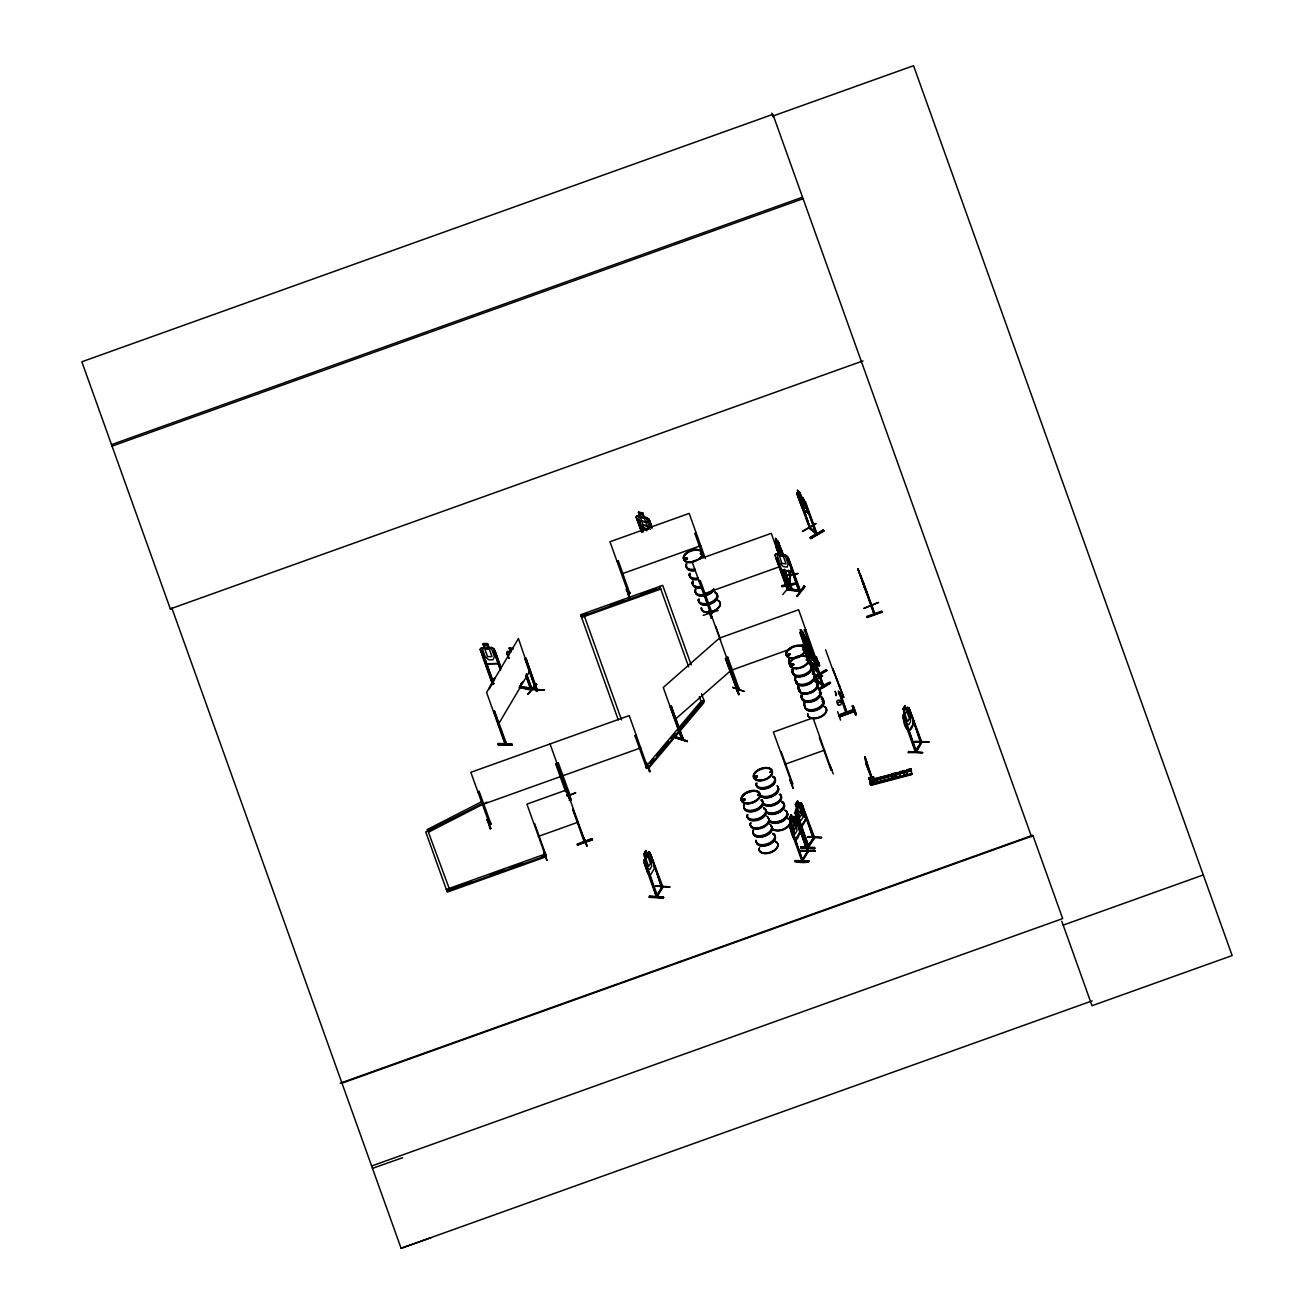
<?xml version="1.0" encoding="UTF-8"?>
<svg xmlns="http://www.w3.org/2000/svg" width="1314" height="1314" viewBox="0 0 1314 1314"><rect width="100%" height="100%" fill="white"/><g stroke="black" fill="none" stroke-linecap="round" stroke-linejoin="round"><path stroke-width="1.5" d="M675.823 737.926L676.168 736.76L687.403 741.507L675.823 737.959L687.271 741.408M676.283 737.417L687.14 740.85M638.818 524.565L638.785 520.705L648.705 522.331L651.333 526.602M781.452 570.095L778.791 565.858L781.452 570.095L791.57 571.491L791.554 567.599L787.694 557.12M791.57 571.491L791.701 567.632M781.304 568.814L788.909 589.707C786.478 591.596 786.544 586.849 788.252 588.442M798.764 589.887C799.06 593.944 798.83 587.374 800.571 591.251L788.876 559.041L787.694 558.877L799.043 591.596L800.292 591.645L787.776 557.021L785.871 555.379L787.809 557.087M497.645 663.504L497.891 659.529M497.842 663.521L486.755 663.751L483.831 659.94L486.706 663.866L497.792 663.636L498.006 659.661M795.233 839.909L799.7 832.271L798.928 827.344L799.947 832.32C794.625 850.503 790.699 830.891 789.517 824.075L790.782 821.94L789.353 817.965L791.455 814.647L789.517 817.965M789.484 826.654C788.121 824.42 796.941 811.888 792.868 818.622M644.106 859.882C642.694 867.815 646.406 851.538 644.977 860.736L647.638 868.143L649.757 869.654L651.58 866.55L651.432 861.721L648.771 854.314L647.326 854.658L645.897 850.684M912.721 718.347L913.526 723.324C908.007 744.381 897.216 711.892 907.777 707.359L908.91 707.72L921.36 742.311L915.907 752.347L904.968 719.087L904.426 719.99M903.014 717.658L903.211 715.079M584.007 841.19L585.091 841.88M550.04 743.97L585.239 842.06M776.607 547.724L775.589 538.412L780.155 549.794M775.49 541.795L775.638 538.658M775.966 543.109L775.654 539.89M776.426 547.757L777.083 540.432M777.215 540.218L777.05 542.633L775.589 538.412M781.994 553.325L778.676 542.978L783.275 554.245M779.202 542.863L778.594 543.848M782.011 586.192L797.155 583.859L781.994 586.734L781.814 585.551L796.957 582.71M788.942 582.775L790.125 583.81L790.453 573.906L789.714 575.006M788.958 583.547L790.355 575.253L789.681 582.792M798.058 573.61L782.668 575.844M792.391 782.75L791.57 783.045M781.074 751.411L792.802 783.965L791.586 782.651M791.997 783.768L773.388 732.062L813.005 717.871L831.614 770.135L831.204 768.953M519.983 686.286L520.558 687.107M808.422 846.577L807.913 845.428L807.699 847.694L795.381 812.972L795.611 810.541M846.2 713.847L838.874 692.379M806.073 818.671L801.097 826.49L806.172 818.721L805.268 813.744L806.024 818.704C799.668 835.408 798.584 820.264 795.019 813.021L796.744 808.307L795.315 804.349L797.582 801.047L798.978 805.252L800.341 804.907L803.002 812.315L803.084 817.144L801.113 820.232L798.928 818.721L796.284 811.313L796.892 808.324M869.819 779.481L869.605 778.414M782.766 594.536L791.127 584.681M649.165 527.949L647.736 527.357L646.817 530.807L641.79 526.356L645.207 530.33M835.704 694.564L836.558 694.367M487.363 819.493L490.878 828.658L490.056 828.953L487.445 819.394L486.903 820.264M490.713 828.526L487.461 820.067M569.767 799.717L569.258 800.604M569.915 800.177L568.568 796.859M626.055 589.707L626.597 588.836L630.03 598.1L629.209 598.396L626.679 589.378L630.03 598.1M711.827 617.383L711.317 618.221M735.955 685.284L739.306 694.334M738.632 694.728L736.037 685.202L738.682 694.646M840.533 720.121L837.609 711.63M489.137 688.733L494.475 678.533M790.929 821.94L790.387 824.946L802.591 860.194M904.443 712.96L903.933 715.933L906.578 723.341L908.697 724.852L910.536 721.764L910.372 716.918L907.728 709.527L906.266 709.856L904.87 705.651L906.43 709.856L907.793 707.54M871.231 777.806L871.593 779.021L871.346 778.085M864.957 757.028L866.271 764.025L873.087 782.011L865.959 764.107L865.138 757.028L873.087 782.011M868.965 778.397L869.326 779.613L869.227 777.51L870.624 782.454L869.195 779.268M871.281 778.923L869.49 778.249L869.769 779.498M808.931 860.966L794.921 860.555C793.985 862.904 810.344 863.314 808.931 861.015M809.079 861.623L794.855 861.623M498.006 744.644L498.121 743.494L512.099 744.003L512.017 745.235L498.022 744.71L512 745.219M649.477 896.23L663.685 897.429L649.412 897.363L649.494 896.279L663.422 896.871M663.34 897.955L649.658 896.739L663.685 897.429M908.368 752.561L922.642 752.626L908.45 751.493L908.368 752.594M544.965 854.823L546.016 855.168M545.031 854.806L546.312 856.055L534.584 823.484M545.474 855.94L546.23 856.071M545.803 854.888L541.877 856.367M585.157 842.143L572.707 808.964M791.455 782.75L792.096 784.212M684.676 559.403L685.218 558.351M685.694 559.091L686.204 557.941L685.152 559.255M687.518 558.861L686.023 557.908L686.926 557.924M700.641 553.9C701.216 552.701 700.723 554.459 700.51 553.293M701.15 553.637L700.395 553.457M742.41 800.423L743.593 799.191M744.003 800.374L742.788 800.144L743.51 798.994M743.248 799.635L744.71 799.158M788.137 654.98L789.533 654.208L788.515 654.06M756.897 777.28L755.435 777.395L755.879 776.41M755.55 776.853L756.897 776.558L755.484 776.443M791.455 665.327L791.866 664.161M791.357 665.065L793.245 664.556L791.931 665.574M793.82 664.933L792.769 663.981M757.685 794.954L758.901 794.379M758.293 794.839L758.227 794.329M758.474 794.231L758.95 794.773M803.166 649.198L804.25 649.379M803.396 649.789L803.38 650.069M803.347 649.707L803.166 648.82L802.608 649.822M771.088 772.09C768.838 771.285 773.388 771.515 770.332 772.238M807.371 659.102L806.254 660.006L807.814 659.316M806.812 659.382L806.615 660.071M802.624 861.13L790.995 828.066L802.706 861.13C800.719 860.9 802.805 857.631 802.279 859.964M801.589 860.046L802.115 859.126M806.697 851.144L807.831 850.043L808.225 851.357L796.169 819.065L807.798 852.244L795.134 816.717L807.716 851.308L802 861.113M806.632 851.078L807.896 850.158L807.19 852.228M536.358 691.164L518.422 638.522L486.607 692.478L505.102 744.414L506.301 743.33L494.639 711.17L493.621 712.057L494.639 711.17M505.134 744.282C507.385 741.671 504.97 746.286 505.43 743.051M505.775 742.344L504.675 743.231L505.759 742.229M840.089 692.527L847.366 713.338M789.796 573.939L790.404 574.678M789.895 584.714L785.23 570.457M656.524 896.904L655.998 895.869L657.181 894.982M661.385 886.95L662.042 885.833M661.862 887.919L649.97 852.523L648.673 852.145L647.49 854.412M662.486 886.063L662.47 888.05M645.486 864.793L646.028 863.873L656.967 897.134L662.946 887.016M915.677 750.015L916.104 752.232L921.87 742.361L909.814 710.069L920.753 743.33L921.902 742.229M800.801 846.709L814.581 847.481L814.466 848.713L800.702 847.793L814.45 848.696M800.702 847.744L800.834 846.594M814.696 848.22L800.949 847.316L814.828 848.154M805.334 644.418L800.456 629.685L802 633.857L800.259 632.133L799.98 633.052L807.453 654.29L812.151 660.548L807.847 648.574L809.687 649.987M800.341 632.297L803.905 643.532M807.765 847.596L814.532 837.839M813.465 838.513L801.458 803.1L800.275 802.739L798.994 805.006M814.105 836.673L813.465 837.576M800.702 504.165L796.826 493.473L797.237 492.668L799.027 494.343L797.614 490.368M796.925 493.604L797.237 492.668M567.517 794.855L567.96 796.136M568.404 796.859L568.436 794.871L566.975 795.479M584.221 841.321L584.484 841.978M584.155 840.894L584.451 839.761L584.122 841.535M710.94 614.394L710.316 612.209M710.036 612.423C713.551 610.731 711.465 614.574 710.743 613.392M711.088 612.981L710.496 612.685M871.593 605.343L870.706 604.703L871.067 605.655M871.067 605.935L874.286 614.377M873.876 613.753L874.894 614.229L862.97 581.182M873.679 613.178L874.5 612.866L873.449 612.57M803.56 645.831L803.889 644.895L805.712 646.554M808.324 851.324L802.493 861.228M790.125 575.335L789.451 583.745L788.137 585.173M788.088 584.434L790.026 583.761M663.012 887.131L650.857 854.872L661.796 888.133M488.923 823.336L490.565 822.745M488.874 822.942L490.122 822.515L490.96 823.977L479.183 791.439L477.836 791.915L479.183 791.439M629.718 592.187L628.125 592.811M618.336 560.881L616.989 561.357L618.336 560.881L629.866 593.567C628.979 588.376 628.108 597.065 628.24 592.286M568.896 796.136L568.009 794.674M569.75 794.444L568.469 794.954M565.628 791.751L555.707 764.042L558.384 763.073L570.194 795.561L569.323 794.099L566.975 795.003L567.385 796.185M711.794 612.11L710.201 612.735M647.638 766.505L645.995 767.097M739.141 688.602L737.729 689.094M739.585 689.719C735.199 690.885 739.585 686.434 739.47 689.423M789.648 584.303L788.072 584.861M682.837 737.335L683.149 738.747L671.224 706.226L670.271 707.063L682.097 739.536L682.459 737.203M738.452 690.129L739.421 689.768L727.775 657.23L725.492 658.544L737.384 691.033L725.492 658.544M814.647 837.741L802.509 805.466L801.918 806.369L813.399 838.726M482.32 651.235L493.686 683.822L492.257 683.904L480.07 649.198C489.383 647.014 476.949 642.628 487.593 643.614L488.956 647.703M481.006 651.251L482.156 651.58M487.543 643.729L488.857 647.835L491.682 649.116L494.343 656.507L493.111 659.743L488.709 659.825L485.211 656.704L482.55 649.297L484.439 647.917L483.076 643.844L487.428 643.86M492.027 647.638L494.195 649.001L501.061 668.383M500.437 670.321L493.818 650.988L495.115 650.972L501.225 668.038M495.115 650.972L493.653 651.35M489.186 688.667L494.458 677.942L489.629 688.125M491.535 685.366L494.705 678.615M492.422 683.888L491.814 682.672L493.44 682.294M814.779 662.601C816.75 674.838 800.308 646.455 803.61 645.617L816.043 679.65M816.667 679.354L815.501 679.19M804.382 648.016L816.602 680.849L816.7 679.256M822.186 684.923C824.157 683.559 822.498 688.273 822.761 684.495M823.993 686.351L805.745 637.306M809.243 527.932L810.245 527.555L815.583 532.958M815.551 532.794L816.782 532.958L816.717 534.535L804.234 499.846L797.089 492.75M816.635 533.583L816.487 534.437M813.07 666.625L811.888 666.214L812.693 666.97M818.688 673.392L820.002 673.836L807.683 640.969L823.5 686.68L822.843 685.415M819.493 672.587L818.277 672.226L819 672.899M790.995 828.066L790.946 828.986M796.662 819.082L795.643 819.985M801.014 850.979L815.337 850.881L800.768 850.306M537.032 690.244L536.441 691.263L524.894 659.02L525.912 658.133L537.541 690.491L536.933 691.295L525.912 658.133M530.61 689.423L544.587 689.932M535.948 689.981L537.163 689.127L536.868 691.394M498.154 724.72L529.969 670.764M643.959 853.771C649.33 846.019 640.805 855.348 645.486 857.746M644.172 859.964L648.837 852.162M651.35 854.888L650.315 855.775M654.586 868.127L653.616 863.15L654.586 868.127L649.97 875.912L647.786 872.972M670.009 886.753L655.538 886.014M649.428 897.396L649.51 896.164M656.031 895.721L657.328 895.179M661.369 886.736L662.502 885.981M656.852 895.146L661.993 887.311L656.639 895.934M658.084 894.423L662.47 886.999M905.018 705.651L902.899 708.969L904.59 712.96L903.276 715.177M903.178 709.002L905.001 705.897M910.29 710.086L909.272 710.973M908.762 731.11L913.526 723.324M928.899 741.917L914.971 741.326M920.309 741.934L920.999 741.03M915.694 750.951C916.301 749.21 914.675 751.477 915.431 752.314L903.096 717.608M921.442 743.149L920.868 741.162M921.426 742.213L915.792 750.36L920.933 742.509M797.582 801.047L795.446 804.365L797.007 808.34M795.463 810.541L800.275 802.739M796.81 814.434L796.235 815.337L797.286 814.466L808.833 846.824L797.286 814.466M802.985 805.498L801.918 806.369M821.546 837.445L807.831 836.575M813.53 837.478L814.22 836.492L813.054 837.445M796.711 815.37L808.192 847.727L814.532 837.741M806.172 818.721L796.366 808.816L795.298 813.038M685.267 558.91L686.072 559.485M685.941 558.384L686.943 558.466L685.662 559.173M686.877 559.041L686.992 558.122M701.348 553.621L700.756 553.21M787.743 654.668L788.86 653.846M789.533 654.947L789.632 654.027L789.386 655.095M791.521 664.424L791.964 665.952L793.705 664.358M791.471 665.015L793.722 664.26M792.588 665.426L793.196 664.063M804.086 649.395L803.659 649.017M807.108 659.858L806.353 659.957M755.139 776.574C753.086 779.284 759.459 777.625 756.765 776.114M757.373 777.346L757.307 776.328M744.611 800.062L744.118 799.093M745.087 799.75L743.757 800.85L742.426 800.045M757.702 794.691L759.328 794.51L757.702 794.806M508.6 658.035L506.695 652.73L507.615 651.416L510.407 652.007M506.843 652.795L507.73 651.563M636.124 517.01L641.429 531.513L636.124 517.01L637.044 515.712L640.099 516.336M778.709 554.508L775.851 553.999L774.915 555.329L787.382 589.986M775.063 555.411L775.966 554.13M490.795 824.026L489.235 824.223L490.878 823.615M567.09 790.946L571.212 799.881L570.391 800.193L568.404 795.758M569.586 794.494L569.898 795.709M570.013 795.66L568.699 796.103M710.463 613.589L711.317 613.375M712.188 613.359L700.411 580.804L699.064 581.297L699.869 581.872L699.064 581.297M703.483 701.824L648.016 767.557C645.732 770.283 646.619 762.859 648.377 768.559L703.828 702.842L703.483 701.824L701.003 701.38L645.552 767.097L648.377 768.559M788.186 584.336L788.499 586.044L789.977 585.124M737.745 690.014L737.023 690.753M739.388 689.817L738.714 688.257L739.273 688.881M815.698 662.141L817.423 661.895L816.569 660.384M543.865 851.85L546.887 860.309M777.28 550.55L781.666 551.026M775.851 553.999L785.854 555.494M786.758 588.721L788.499 590.117L777.231 557.432M783.013 555.099L785.871 555.379M788.876 559.041L787.431 559.222M798.649 590.364L799.996 590.068M804.037 585.83L796.629 596.457L804.956 586.57L804.119 585.88M797.335 596.54L804.874 586.504M536.342 689.275L536.572 690.08M657.164 896.936L656.458 895.031M817.177 680.504L810.262 662.929M681.276 738.139L682.952 737.68M681.867 739.191L681.391 738.09M737.22 689.702L737.548 688.782M783.193 555.132L777.642 540.645L782.914 555.214L785.542 556.824L788.186 564.232L787.168 567.106L783.16 566.564L779.859 563.098L777.215 555.691L778.89 554.656L771.269 533.336L692.051 561.702L738.369 690.146L737.039 690.786M648.705 522.331L638.85 520.968M810.114 527.226L808.833 526.75L809.654 527.489M796.826 493.473L809.785 528.606L809.802 527.637L817.209 534.207L805.548 501.948L804.414 501.619L815.879 533.796M506.695 652.73L508.748 658.084M507.533 651.53L510.686 652.056L509.257 648.081L513.101 648.853M509.011 654.865L507.565 655.013L509.208 658.462M639.918 516.188L638.505 512.214L642.71 512.92L644.041 516.993L648.771 519.079L652.04 527.85M637.274 518.948L638.44 519.145L637.274 518.948L642.02 532.236M638.505 512.214L640.017 516.451L638.374 517.42L641.035 524.828L644.287 528.343L648.213 529L649.182 526.175L646.537 518.767L643.959 517.092L642.71 512.92M639.934 527.637L642.645 531.809M648.771 519.079L651.941 527.965M650.463 526.881L648.705 520.837L649.872 521.034L651.908 526.733M649.872 521.034L648.426 521.182M520.607 684.266L522.906 681.44M520.64 684.824L522.988 681.917M519.851 686.269L520.689 687.123M519.391 686.91C534.256 693.036 533.484 686.072 530.1 688.29L520.098 686.631L530.38 687.945M531.004 688.766L526.06 675.527M535.751 683.559L536.72 684.348L527.949 694.137L535.866 683.641M527.949 694.137L536.621 684.266M813.415 836.624L813.974 837.741M807.929 845.493L808.389 847.514M812.463 666.855L813.612 667.742M649.872 763.418L653.83 758.72M656.474 755.583L668.366 741.507M670.994 738.369L674.969 733.672M677.597 730.551L701.364 702.382L704.255 701.348L701.512 693.677M847.333 713.42L839.285 692.232M915.891 751.411L904.492 719.054M814.089 838.546L801.409 803.265M567.615 794.855L568.584 795.249M584.599 840.599L584.418 839.86M873.531 612.554L874.319 614.476L857.943 568.699L858.683 571.229M874.845 614.147L871.74 605.787L871.264 606.707M687.222 558.959L684.857 559.419M788.039 654.323L789.09 654.865M791.357 665.196L791.669 664.276M793.032 665.262L792.95 664.03L791.751 664.293M793.508 665.048L791.028 665.311M816.602 685.185L816.733 685.054A9.97 5.798 -19.7 0 0 814.696 679.699M759.081 794.658L758.753 794.001M670.666 707.211L671.602 706.374M725.87 658.692L726.806 657.854L738.369 690.244M732.801 687.665L744.348 691.443L732.637 687.222M681.391 737.992L682.344 737.285L671.224 706.226M683.149 738.616L682.377 739.371M674.805 719.711L730.962 670.37L790.847 648.919M710.611 613.539L711.531 613.983M815.025 851.242L800.998 850.733M685.645 559.665L686.762 559.074M755.599 776.311L755.172 777.494M770.332 772.418L770.76 771.154L770.168 772.369M744.381 799.848L742.936 800.127M744.71 800.21L742.574 800.44M914.708 741.72L928.604 742.279M493.292 682.722L493.489 683.937M807.535 836.936L821.25 837.872M787.447 589.493L787.004 588.754M508.961 653.14L510.588 652.155L509.076 647.933L513.281 648.623M811.181 653.781L812.331 654.093L811.181 653.781L822.663 686.171M815.633 679.667L822.367 675.495L816.06 680.061M815.928 679.88L822.186 675.757M822.35 685.12L816.848 679.798M818.573 688.799C833.355 678.303 834.965 681.572 819.23 689.817A9.839 5.716 -19.7 0 1 812.758 699.919A9.839 5.716 -19.7 0 1 801.392 696.354M818.803 689.456L830.678 682.984M805.581 646.357L801.31 634.958M809.523 649.97L811.05 652.04L803.741 644.977M807.272 656.343L809.588 660.876M812.216 655.9L804.759 649.477M814.861 662.699L810.837 652.105M799.783 492.422L801.31 496.363M798.239 495.493L810.081 528.671L808.915 526.93M800.784 502.063L805.433 508.354L801.179 496.446L802.953 497.809M802.936 497.71L808.685 513.725L802.805 508.732L800.768 504.018L802.805 508.732M805.548 501.948L804.414 501.619M802.46 531.283L815.682 523.53M815.978 523.793L802.772 531.431M810.097 537.574L823.352 529.936L823.96 530.922L810.754 538.609L810.097 537.574L823.566 530.511M810.163 537.672L823.369 529.985M810.705 538.526L823.944 530.889M800.259 632.133L807.075 639.491L819.41 674.082L812.381 667.463L813.267 667.036M801.951 635.565L800.85 635.22M804.086 635.943L805.761 637.405M808.34 641.577L807.223 641.232M810.607 667.545L818.983 662.814L810.869 668.202M810.738 668.021L819.115 663.307M818.392 672.554L812.873 667.101M814.466 676.168L826.21 669.631L826.802 670.616L815.107 677.219L826.785 670.583M814.696 676.726L826.473 670.255L814.713 676.841M487.051 802.098L428.972 831.926L427.756 830.514L427.395 829.512L481.844 801.556M427.756 830.514L433.193 827.721M436.823 825.849L444.083 822.121M483.059 802.953L425.736 831.943L447.269 892.124L546.279 856.679L545.326 854.001L446.317 889.447M628.65 593.452L629.866 593.123M711.498 612.275L712.089 613.424M816.733 660.811L815.386 661.254M817.16 661.993L815.846 662.075L817.341 661.533M645.946 766.703L646.373 767.885M776.952 557.793L775.769 557.629L787.759 589.493M799.241 591.119L791.767 570.26M520.196 687.468L520.13 685.924M819.345 737.712L830.99 770.25L831.631 769.676M583.63 837.609L587.177 846.068L583.449 836.985M793.262 787.71L793.081 788.531L789.96 779.826M829.906 764.847L833.24 773.946M862.411 581.675L866.846 593.32L864.349 586.717M694.86 533.484L696.305 533.287L694.86 533.484L703.483 557.53M629.981 593.419L628.65 593.895L609.975 541.762L689.177 513.413L705.355 558.581M699.179 581.593L700.411 580.804M788.318 580.312L791.619 589.559L792.441 589.263L788.482 580.772M788.433 580.969L789.271 580.673M718.183 610.484L703.187 615.363M712.057 613.342L710.628 613.917M788.482 585.666L790.092 585.42L784.458 569.438M860.144 573.545L872.003 606.641M715.769 626.335L720.63 639.902M804.299 629.833L805.745 629.652L804.299 629.833L816.125 662.371L815.731 661.238M863.906 608.283L878.557 602.42L863.971 608.464M866.911 616.397L881.776 611.076L882.17 612.16L867.339 617.547L866.961 616.512M867.158 617.054L882.006 611.733L867.125 616.956M816.618 657.066L819.164 665.82L815.6 656.704L818.983 665.984L819.805 665.689L815.682 656.737M739.322 689.472L738.353 690.096M634.925 735.676L636.255 735.199L634.925 735.676L646.57 768.214L647.769 767.836L629.242 715.604L470.823 772.32L489.679 824.486L489.268 823.32M646.176 762.563L649.609 771.827L650.43 771.532L646.307 762.58M567.205 791.603L568.042 791.291M570.342 795.069L575.532 792.605M570.079 794.921L575.647 792.933M489.383 824.157L490.828 823.977M568.075 795.988L569.931 795.315M649.362 771.154L646.455 763.023M577.207 844.064L592.023 838.644L577.421 844.672L592.433 839.777L592.006 838.628M577.569 845.066L592.4 839.695M773.42 115.862L913.542 65.7L1232.154 955.557L1092.033 1005.719L1061.794 921.278M111.509 444.625L802.542 197.199M112.051 446.136L803.084 198.71M862.986 360.89L170.327 608.891L81.846 361.777L772.878 114.351L1031.539 836.755M172.003 608.431L170.377 609.023L171.953 608.316L401.099 1248.3L431.189 1237.657M621.522 574.004L700.723 545.655M580.985 615.757L586.783 613.671M609.959 605.376L623.493 600.531M640.871 594.306L656.327 588.771M581.231 616.414L660.433 588.064M581.593 617.432L660.794 589.066M703.598 593.944L778.939 566.958M798.584 646.159L804.382 644.074M701.003 701.38L703.893 700.346M833.766 671.487L843.834 697.455L832.698 668.53L840.369 689.407M482.369 804.562L640.789 747.847M839.367 684.758L839.449 684.725M566.498 789.96L526.898 804.135L545.655 856.285M838.365 692.938L840.024 692.347M838.595 693.562L840.237 692.971M838.71 693.907L840.369 693.316M842.619 695.697L843.128 697.57M852.474 706.308L853.295 706.012L856.383 714.635L855.562 714.931L852.228 705.634L855.595 714.717M838.792 714.931L853.591 709.461M838.907 715.259L853.755 709.905M838.989 715.457L853.837 710.135M839.088 715.736L853.952 710.447M839.137 715.867L853.985 710.546M839.35 716.458L854.149 710.989M839.449 716.771L854.314 711.449M839.498 716.869L854.346 711.58M538.444 836.377L578.045 822.203M784.934 764.305L824.535 750.113M446.678 890.449L471.43 881.595M490.467 874.779L503.804 869.999M509.504 867.963L522.841 863.183M446.908 891.122L546.098 855.71M340.162 1083.212L1032.82 835.211M341.985 1083.179L1033.018 835.753L1062.665 918.585L371.632 1166.011M1063.174 925.122L1203.296 874.943M401.099 1248.3L1092.131 1000.874M372.486 1168.36L402.577 1157.716M804.792 646.882L804.02 642.464L806.615 644.583M806.812 659.004L807.765 659.332M807.765 846.544L813.58 837.921L807.289 846.512M864.809 757.11L867.174 762.728M869.375 777.839L873.531 776.738L874.286 778.841L874.73 783.489L873.941 781.025L869.786 782.126L870.771 785.427L911.801 774.57L910.963 768.69L906.791 769.79L907.383 774.866L906.791 769.79M869.408 778.2L873.531 776.738M872.775 782.093L872.792 778.906M872.135 779.711L911.243 769.232L870.016 779.875L870.722 784.852L911.735 774.012L892.584 778.775L891.992 773.7L896.312 773.01M899.86 771.63L900.451 776.689L899.86 771.63L904.163 770.94M874.089 779.81L911.325 769.938M911.325 770.135L872.217 780.532L911.358 770.283L910.963 768.69M872.332 781.091L911.407 770.842M872.332 781.173L911.358 770.283M869.819 782.487L873.941 781.025M899.909 776.065L870.377 783.801L869.786 782.126M903.687 774.915L907.728 773.995M874.483 782.93L892.124 778.266M870.574 784.589L911.588 773.749M823.106 685.694L816.585 679.979M815.912 532.351L817.078 534.092M869.474 778.315L869.605 778.89M816.766 660.416L815.501 661.599M647.638 767.442L646.422 768.279M567.993 794.642L568.502 795.348L567.533 794.954M585.026 841.765L584.418 842.373L572.855 809.802M775.309 541.598L776.952 548.546M781.616 551.256L777.477 550.697L778.972 554.557M782.881 576.32L798.025 573.413M789.024 582.66L790.125 583.81M788.679 653.814L789.862 653.929M756.059 776.147L757.242 776.262M743.79 800.505L742.788 799.684M736.891 689.85L737.942 688.914M489.022 647.588L492.077 647.523M481.023 647.868L492.06 647.654M493.85 683.477L492.553 683.494L480.251 649.247M571.114 799.832L568.568 792.966M520.262 687.534L519.638 686.351M807.305 851.505L802.772 859.372M530.051 689.341L544.095 689.834M792.966 818.113L794.707 839.416M793.147 837.314L795.381 839.909M908.91 707.72L921.295 743.248M922.642 752.626L908.598 751.937M649.97 852.523L662.355 888.034M647.72 873.104L643.991 862.395L656.54 897.019L645.535 863.856M655.505 886.047L669.68 887.311M649.412 897.265L663.356 897.856M801.458 803.1L800.292 802.92M798.879 823.681L795.052 813.021M821.578 837.511L807.486 837.166M805.811 817.637L796.333 808.816M839.071 686.056L839.662 685.596M807.174 659.283L807.519 659.185A9.97 5.798 -19.7 0 0 805.449 653.879M744.644 798.961L743.757 798.863L744.939 799.043M781.518 569.98L791.652 571.376M787.579 589.526L800.374 591.169M787.414 589.937L800.16 591.629L799.569 590.495M644.254 528.327L648.196 528.984M638.407 512.329L642.628 513.018M637.06 515.959L646.767 517.568L648.64 519.112M519.112 687.255L531.694 689.341L531.513 687.698M530.265 687.6L530.462 689.242L531.841 689.357L526.273 674.164M645.552 767.097L648.016 767.557M583.646 837.478L586.783 846.085M685.317 559.83L684.709 559.008M907.646 707.54L908.861 707.885M648.673 852.145L649.921 852.671M794.001 816.355L795.266 816.881M789.254 584.779L784.622 571.442M726.806 657.854L727.775 657.23M676.283 737.335L687.403 741.507M531.973 688.947L526.553 673.819M812.89 668.038L811.001 662.387M492.011 647.769L494.048 649.067L497.842 659.644M812.545 665.952L819.87 673.704M787.957 654.914L787.332 655.292M756.683 776.196L756.371 777.773L754.762 777.461M793.048 832.337L795.151 833.864L796.957 830.76L796.793 825.931L794.149 818.523L792.703 818.852L791.274 814.894M868.883 779.301L869.227 777.51M822.613 676.168L815.633 679.699A9.822 5.699 -19.7 0 1 816.618 682.557M816.684 680.915L823.418 686.614M809.605 660.794L815.321 665.722M870.229 780.056L870.262 781.14M870.311 780.976L870.394 781.682M799.898 492.389L797.335 490.253L809.933 527.768M798.107 491.485L800.062 494.097L798.584 492.799M802.805 508.649L808.685 513.725M809.342 528.113L816.635 534.47M570.44 799.98L568.026 793.163M853.279 705.979L856.367 714.602M800.456 629.685L802.805 631.903L804.201 635.927M800.308 629.767C804.94 634.12 807.042 641.675 808.307 647.901L806.106 645.831M801.064 630.999L802.476 632.33M801.54 632.33L802.953 633.66M807.634 648.196L806.648 644.533L808.028 648.558M506.219 743.445L505.644 744.332L494.113 712.089M650.315 529.328L647.063 525.797L644.435 518.422L640.493 517.765L643.137 525.173L647.079 525.83L643.121 525.157L642.152 527.982L643.482 531.677M928.932 741.901L914.692 741.917M427.395 829.512L449.569 889.414M801.244 826.276L799.175 823.549L801.244 826.49M906.742 728.17L908.91 731.126M647.933 872.972L649.97 875.699M640.148 527.538L642.792 531.579M789.944 653.994L789.073 655.62L787.365 654.914M861.36 578.686L857.943 568.699M864.563 587.654L863.939 585.699M863.429 584.484L861.869 580.262M709.232 610.583L712.106 618.04L709.33 611.158M708.772 611.355L711.285 618.336M558.384 763.073L555.707 764.042M557.054 763.549L568.026 796.103M567.894 794.494L570.079 800.308M793.492 788.367L789.944 779.843M543.602 851.258L547.002 860.456M862.608 581.905L864.185 586.783M771.811 113.152L773.174 116.962M857.779 568.748L871.494 606.838M916.154 750.048L916.548 751.362L904.968 719.087M904.459 775.178L904.016 770.53M799.75 492.487L801.179 496.446M800.275 499.878L810.541 528.392M896.591 777.247L896.148 772.599M825.652 649.822L833.339 671.306M839.63 693.201L838.398 691.049L839.219 693.349M868.866 777.609L870.624 782.454M787.694 558.877L789.73 564.577M789.386 571.311L790.897 575.187M788.63 570.292L790.65 576.09M788.104 570.391L790.075 576.008M780.007 551.387L777.362 543.98L778.414 550.648M784.162 569.373L789.813 585.617L788.597 585.962L782.832 569.865M817.177 662.042L798.633 609.762L719.415 638.128L663.258 687.468L681.818 739.306M819.525 672.489L819.952 673.671M787.907 584.533L788.433 586.011M811.461 662.125L813.58 667.873M809.588 659.71L817.062 680.586M797.417 801.031L798.813 805.236M791.291 814.647L792.851 818.868M789.615 817.998L791.044 821.956M789.583 826.605L801.951 861.327M699.59 581.1L711.449 614.213M736.612 689.472L737.302 691.033M691.213 664.933L662.716 585.354L580.624 614.738L618.286 719.908M638.161 519.49L642.234 530.872M659.842 586.389L688.651 666.871M699.311 696.634L701.364 702.382M584.122 615.379L621.538 719.891M645.913 850.437L647.474 854.658M644.221 853.788L645.634 857.763M657.214 894.834L657.657 896.23L646.028 863.873M525.781 675.872L530.593 689.275M510.111 648.968L510.588 650.299M495.854 656.688L500.601 669.959M485.704 660.712L493.177 681.572M494.146 711.153L505.857 744.217M865.762 590.216L866.698 593.37M866.862 762.81L872.48 778.988M870.476 783.686L870.656 784.869M810.804 650.036L811.362 653.403L810.672 650.118M911.653 773.01L911.67 774.028M808.028 510.423L808.537 513.807M912.491 718.446L913.279 723.275M692.527 562.441A9.806 5.683 -19.7 0 1 684.118 556.594A9.806 5.683 -19.7 0 1 698.243 550.287A9.806 5.683 -19.7 0 1 699.344 559.403M698.637 579.523A9.822 5.699 -19.7 0 1 690.211 573.676M701.298 586.964A9.839 5.716 -19.7 0 1 692.856 581.1A9.822 5.699 -19.7 0 0 701.315 586.964A9.822 5.699 -19.7 0 1 692.905 581.166M701.134 586.471A9.822 5.699 -19.7 0 1 692.248 582.25M694.925 569.143A9.822 5.699 -19.7 0 1 686.499 563.279M698.457 579.113A9.97 5.798 -19.7 0 1 689.883 573.15M695.27 570.21A9.97 5.798 -19.7 0 1 686.696 564.264M695.106 569.75A9.97 5.798 -19.7 0 1 686.532 563.805M698.292 578.653A9.97 5.798 -19.7 0 1 689.259 574.349M698.112 578.045A9.822 5.699 -19.7 0 1 689.226 573.807M695.467 570.637A9.822 5.699 -19.7 0 1 686.565 566.4M715.325 593.287A9.839 5.716 -19.7 0 1 710.184 604.226A9.839 5.716 -19.7 0 1 699.278 599.02M717.789 600.268A9.806 5.683 -19.7 0 1 713.863 610.682A9.806 5.683 -19.7 0 1 701.348 607.61M712.451 589.92A9.839 5.716 -19.7 0 1 700.428 594.749A9.839 5.716 -19.7 0 1 695.549 588.639M713.995 589.247A9.97 5.798 -19.7 0 1 701.89 595.833A9.97 5.798 -19.7 0 1 695.779 589.625M713.831 588.787A9.97 5.798 -19.7 0 1 701.725 595.373A9.97 5.798 -19.7 0 1 695.615 589.165M701.61 587.801A9.822 5.699 -19.7 0 1 693.168 581.938M701.43 587.342A9.855 5.732 -19.7 0 1 692.971 581.461M715.062 592.236A9.97 5.798 -19.7 0 1 711.071 602.847A9.97 5.798 -19.7 0 1 698.325 599.71M715.227 592.696A9.97 5.798 -19.7 0 1 711.235 603.29A9.97 5.798 -19.7 0 1 698.49 600.169M714.767 591.809A9.822 5.699 -19.7 0 1 710.841 602.239A9.822 5.699 -19.7 0 1 698.292 599.168M714.06 589.772A9.839 5.716 -19.7 0 1 703.302 596.195A9.839 5.716 -19.7 0 1 695.632 591.76M719.399 601.697A9.855 5.732 -19.7 0 1 712.861 611.683A9.855 5.732 -19.7 0 1 701.462 608.119M717.904 600.432A9.855 5.732 -19.7 0 1 713.945 610.911A9.855 5.732 -19.7 0 1 701.364 607.824M773.059 777.28A9.822 5.699 -19.7 0 1 767.934 788.203A9.822 5.699 -19.7 0 1 757.045 783.013M773.93 776.738A9.839 5.716 -19.7 0 1 767.409 786.725A9.839 5.716 -19.7 0 1 756.043 783.144M777.428 786.084A9.97 5.798 -19.7 0 1 773.174 795.151A9.97 5.798 -19.7 0 1 760.28 795.413M772.993 776.673A9.97 5.798 -19.7 0 1 769.002 787.283A9.97 5.798 -19.7 0 1 756.256 784.146M772.829 776.213A9.97 5.798 -19.7 0 1 768.838 786.823A9.97 5.798 -19.7 0 1 756.092 783.686M777.1 785.641A9.822 5.699 -19.7 0 1 772.911 794.559A9.822 5.699 -19.7 0 1 760.231 794.822M777.658 787.135A9.839 5.716 -19.7 0 1 773.453 796.07A9.839 5.716 -19.7 0 1 760.757 796.317M780.105 794.116A9.806 5.683 -19.7 0 1 775.933 803.002A9.806 5.683 -19.7 0 1 763.286 803.265M777.592 786.544A9.97 5.798 -19.7 0 1 773.338 795.611A9.97 5.798 -19.7 0 1 760.445 795.873M780.335 794.576A9.855 5.732 -19.7 0 1 776.131 803.527A9.855 5.732 -19.7 0 1 763.401 803.79M780.237 794.28A9.855 5.732 -19.7 0 1 776.032 803.232A9.855 5.732 -19.7 0 1 763.303 803.495M785.099 810.475A9.97 5.798 -19.7 0 1 783.325 819.854A9.97 5.798 -19.7 0 1 769.363 820.774M782.142 802.64A9.822 5.699 -19.7 0 1 780.417 811.871A9.822 5.699 -19.7 0 1 766.67 812.775M784.787 810.048A9.822 5.699 -19.7 0 1 783.062 819.279A9.822 5.699 -19.7 0 1 769.314 820.182M786.725 812.479A9.839 5.716 -19.7 0 1 782.536 821.414A9.839 5.716 -19.7 0 1 769.823 821.677M789.993 820.708A9.806 5.683 -19.7 0 1 783.867 828.888A9.806 5.683 -19.7 0 1 772.353 828.592M787.792 818.474A9.806 5.683 -19.7 0 1 789.172 819.443M786.659 811.904A9.97 5.798 -19.7 0 1 782.421 820.971A9.97 5.798 -19.7 0 1 769.528 821.234M781.912 801.573A9.97 5.798 -19.7 0 1 780.138 810.968A9.97 5.798 -19.7 0 1 766.177 811.871M783.013 802.098A9.839 5.716 -19.7 0 1 778.824 811.034A9.839 5.716 -19.7 0 1 766.111 811.296M781.387 796.678A9.806 5.683 -19.7 0 1 775.26 804.858A9.806 5.683 -19.7 0 1 763.746 804.562M779.186 794.444A9.806 5.683 -19.7 0 1 780.565 795.397M782.076 802.033A9.97 5.798 -19.7 0 1 780.302 811.428A9.97 5.798 -19.7 0 1 766.341 812.331M780.467 794.921A9.855 5.732 -19.7 0 1 776.262 803.872A9.855 5.732 -19.7 0 1 763.533 804.119M790.223 821.217A9.855 5.732 -19.7 0 1 790.42 822.728M789.96 824.354A9.855 5.732 -19.7 0 1 781.649 830.317A9.855 5.732 -19.7 0 1 772.484 829.134M790.125 820.905A9.855 5.732 -19.7 0 1 783.965 829.134A9.855 5.732 -19.7 0 1 772.369 828.822M787.907 818.655A9.855 5.732 -19.7 0 1 789.303 819.624M763.96 808.948A9.839 5.716 -19.7 0 1 758.835 819.903A9.839 5.716 -19.7 0 1 747.912 814.696M766.538 816.093A9.855 5.732 -19.7 0 1 762.58 826.572A9.855 5.732 -19.7 0 1 749.998 823.467M761.627 799.536A9.839 5.716 -19.7 0 1 753.891 809.9A9.839 5.716 -19.7 0 1 744.2 804.316M762.104 800.44A9.97 5.798 -19.7 0 1 754.236 810.952A9.97 5.798 -19.7 0 1 744.414 805.285M761.939 799.98A9.97 5.798 -19.7 0 1 754.072 810.492A9.97 5.798 -19.7 0 1 744.25 804.825M763.713 807.896A9.97 5.798 -19.7 0 1 759.722 818.507A9.97 5.798 -19.7 0 1 746.976 815.386M763.877 808.356A9.97 5.798 -19.7 0 1 759.886 818.967A9.97 5.798 -19.7 0 1 747.14 815.83M763.418 807.469A9.822 5.699 -19.7 0 1 759.476 817.916A9.822 5.699 -19.7 0 1 746.943 814.828M760.757 800.062A9.822 5.699 -19.7 0 1 756.831 810.508A9.822 5.699 -19.7 0 1 744.282 807.42M768.033 817.374A9.855 5.732 -19.7 0 1 761.496 827.36A9.855 5.732 -19.7 0 1 750.113 823.779M775.72 841.748A9.855 5.732 -19.7 0 1 770.579 852.72A9.855 5.732 -19.7 0 1 759.64 847.514M773.043 834.308A9.839 5.716 -19.7 0 1 769.101 844.771A9.839 5.716 -19.7 0 1 756.536 841.683M775.49 841.289A9.773 5.683 -19.7 0 1 771.564 851.686A9.773 5.683 -19.7 0 1 759.081 848.63M769.314 823.927A9.839 5.716 -19.7 0 1 764.19 834.866A9.839 5.716 -19.7 0 1 753.283 829.676M771.17 825.8A9.97 5.798 -19.7 0 1 763.319 836.312A9.97 5.798 -19.7 0 1 753.497 830.645M771.022 825.34A9.97 5.798 -19.7 0 1 763.155 835.852A9.97 5.798 -19.7 0 1 753.333 830.185M768.279 818.228A9.806 5.683 -19.7 0 1 760.56 828.543A9.806 5.683 -19.7 0 1 750.918 822.991M768.164 817.719A9.855 5.732 -19.7 0 1 760.395 828.099A9.855 5.732 -19.7 0 1 750.705 822.515M772.796 833.257A9.97 5.798 -19.7 0 1 768.789 843.867A9.97 5.798 -19.7 0 1 756.059 840.73M772.961 833.717A9.97 5.798 -19.7 0 1 768.953 844.327A9.97 5.798 -19.7 0 1 756.223 841.19M773.88 833.799A9.822 5.699 -19.7 0 1 767.376 843.752A9.822 5.699 -19.7 0 1 756.026 840.188M771.236 826.391A9.822 5.699 -19.7 0 1 764.715 836.345A9.822 5.699 -19.7 0 1 753.365 832.78M775.605 841.436A9.855 5.732 -19.7 0 1 771.663 851.932A9.855 5.732 -19.7 0 1 759.081 848.828M794.789 674.936A9.822 5.699 -19.7 0 1 792.868 669.565M810.262 664.802A9.822 5.699 -19.7 0 1 811.264 667.578M812.742 671.766A9.806 5.683 -19.7 0 1 813.727 674.542M797.302 681.884A9.806 5.683 -19.7 0 1 794.921 678.155M791.061 664.556A9.839 5.716 -19.7 0 1 789.123 659.185M806.566 654.405A9.839 5.716 -19.7 0 1 807.568 657.181M808.8 663.225A9.97 5.798 -19.7 0 1 811.231 667.036M794.494 674.509A9.97 5.798 -19.7 0 1 792.539 669.056M789.73 664.178A9.97 5.798 -19.7 0 1 789.188 659.71M808.636 662.782A9.97 5.798 -19.7 0 1 811.067 666.576M794.329 674.049A9.97 5.798 -19.7 0 1 791.899 670.255M808.34 662.338A9.822 5.699 -19.7 0 1 810.722 666.083A9.822 5.699 -19.7 0 1 804.217 676.037A9.822 5.699 -19.7 0 1 792.868 672.489A9.822 5.699 -19.7 0 1 791.866 669.713M805.696 654.947A9.822 5.699 -19.7 0 1 807.617 660.301M791.603 666.05A9.822 5.699 -19.7 0 1 789.221 662.305M805.613 654.339A9.97 5.798 -19.7 0 1 807.568 659.792M789.895 664.638A9.97 5.798 -19.7 0 1 788.893 661.813M820.429 696.174A9.806 5.683 -19.7 0 1 822.35 701.528M804.989 706.291A9.806 5.683 -19.7 0 1 804.464 701.89M822.055 697.586A9.855 5.732 -19.7 0 1 823.04 700.378M805.121 706.801A9.855 5.732 -19.7 0 1 804.579 702.382M803.872 700.296A9.822 5.699 -19.7 0 1 801.491 696.551M819.345 690.162A9.822 5.699 -19.7 0 1 820.347 692.938M800.144 689.916A9.822 5.699 -19.7 0 1 798.222 684.545M798.978 689.998A9.97 5.798 -19.7 0 1 798.436 685.514M815.945 680.209A9.97 5.798 -19.7 0 1 816.487 684.693M800.226 690.507A9.97 5.798 -19.7 0 1 798.271 685.054M813.202 673.064A9.806 5.683 -19.7 0 1 814.204 675.839M796.383 682.212A9.806 5.683 -19.7 0 1 795.841 677.827M817.719 688.125A9.97 5.798 -19.7 0 1 819.673 693.578M803.412 699.409A9.97 5.798 -19.7 0 1 800.982 695.615M817.883 688.585A9.97 5.798 -19.7 0 1 820.314 692.396M803.577 699.869A9.97 5.798 -19.7 0 1 801.146 696.059M819.624 689.949A9.822 5.699 -19.7 0 1 819.345 693.069M801.951 697.849A9.822 5.699 -19.7 0 1 800.949 695.057M817.423 687.698A9.822 5.699 -19.7 0 1 818.819 688.667M816.98 682.541A9.822 5.699 -19.7 0 1 816.7 685.662M799.29 690.441A9.822 5.699 -19.7 0 1 798.304 687.649M814.779 680.291A9.822 5.699 -19.7 0 1 816.158 681.26M820.544 696.321A9.855 5.732 -19.7 0 1 822.465 701.709M805.006 706.489A9.855 5.732 -19.7 0 1 804.464 702.07M799.142 687.206A9.855 5.732 -19.7 0 0 810.081 692.412A9.855 5.732 -19.7 0 0 815.222 681.457A9.855 5.732 -19.7 0 1 810.114 692.494A9.855 5.732 -19.7 0 1 799.175 687.288M812.545 674A9.839 5.716 -19.7 0 1 808.603 684.463A9.839 5.716 -19.7 0 1 796.038 681.375M815.107 681.161A9.855 5.732 -19.7 0 1 811.165 691.64A9.855 5.732 -19.7 0 1 798.584 688.536M808.816 663.619A9.839 5.716 -19.7 0 1 803.692 674.558A9.839 5.716 -19.7 0 1 792.769 669.368M810.672 665.492A9.97 5.798 -19.7 0 1 802.821 676.004A9.97 5.798 -19.7 0 1 792.999 670.337M810.508 665.032A9.97 5.798 -19.7 0 1 802.657 675.544A9.97 5.798 -19.7 0 1 792.835 669.877M812.282 672.949A9.97 5.798 -19.7 0 1 808.291 683.559A9.97 5.798 -19.7 0 1 795.545 680.438M812.446 673.409A9.97 5.798 -19.7 0 1 808.455 684.019A9.97 5.798 -19.7 0 1 795.709 680.882M813.382 673.491A9.822 5.699 -19.7 0 1 806.862 683.444A9.822 5.699 -19.7 0 1 795.512 679.88M824.075 706.357A9.806 5.683 -19.7 0 1 820.15 716.771A9.806 5.683 -19.7 0 1 807.65 713.699M819.805 691.443A9.822 5.699 -19.7 0 1 812.068 701.791A9.822 5.699 -19.7 0 1 802.411 696.206M819.755 690.852A9.97 5.798 -19.7 0 1 811.904 701.364A9.97 5.798 -19.7 0 1 802.082 695.697M819.591 690.392A9.97 5.798 -19.7 0 1 811.74 700.904A9.97 5.798 -19.7 0 1 801.918 695.237M816.865 683.28A9.806 5.683 -19.7 0 1 812.693 692.166A9.806 5.683 -19.7 0 1 800.029 692.429M799.224 691.164A9.806 5.683 -19.7 0 1 799.503 688.043M822.449 698.851A9.822 5.699 -19.7 0 1 814.729 709.199A9.822 5.699 -19.7 0 1 805.055 703.614M821.365 698.309A9.97 5.798 -19.7 0 1 817.374 708.919A9.97 5.798 -19.7 0 1 804.628 705.782M821.529 698.769A9.97 5.798 -19.7 0 1 817.538 709.379A9.97 5.798 -19.7 0 1 804.792 706.242M821.611 699.36A9.839 5.716 -19.7 0 1 818.819 709.264A9.839 5.716 -19.7 0 1 805.301 708.246M824.305 706.801A9.855 5.732 -19.7 0 1 820.347 717.296A9.855 5.732 -19.7 0 1 807.765 714.192M824.19 706.505A9.855 5.732 -19.7 0 1 820.248 716.984A9.855 5.732 -19.7 0 1 807.65 713.88M837.79 703.236A1.971 1.61 -19.7 0 1 837.018 701.101A1.971 1.61 -19.7 0 1 839.646 700.165A1.971 1.61 -19.7 0 1 840.418 702.3M498.269 744.151L512.246 744.66L498.269 744.151M791.192 816.109L790.502 819.427L791.192 816.109M793.18 820.182L791.357 823.27L794.017 830.678L795.824 827.59L793.18 820.182M645.815 851.899L645.108 855.217L645.815 851.899M647.802 855.972L645.962 859.077L648.607 866.484L650.446 863.38L647.802 855.972M904.755 707.096L904.048 710.414L904.755 707.096M906.742 711.186L904.919 714.274L907.563 721.682L909.403 718.577L906.742 711.186M797.286 802.493L796.498 805.794L797.286 802.493M799.29 806.566L797.335 809.654L799.98 817.062L801.951 813.974L799.29 806.566M788.597 588.869L798.813 590.265L788.597 588.869M778.282 552.931L777.05 553.72L778.282 552.931M592.22 839.186L577.437 844.705L592.22 839.186M835.261 691.378L836.262 695.517L835.261 691.378M776.541 547.626L776.788 550.188L776.541 547.626M486.886 644.55L484.045 644.599L484.521 645.93L487.363 645.864L486.886 644.55M489.334 649.149L484.915 649.247L487.56 656.655L491.978 656.557L489.334 649.149M781.009 551.814L778.43 551.453L778.906 552.783L781.485 553.128L781.009 551.814M783.39 556.528L779.366 555.986L782.011 563.394L786.035 563.936L783.39 556.528M642.07 513.675L639.54 513.248L640.017 514.579L642.546 515.006L642.07 513.675M806.287 644.977L804.792 643.696L806.763 646.291L806.287 644.977M808.356 649.954L806.04 647.966L808.685 655.374L811.001 657.361L808.356 649.954M801.639 497.776L799.355 495.756L802.016 503.147L804.299 505.167L801.639 497.776M804.529 637.323L802.328 635.253L804.973 642.661L807.174 644.731L804.529 637.323M689.834 561.932A9.806 5.683 -19.7 0 0 702.021 552.34A9.806 5.683 -19.7 0 0 686.516 552.652A9.806 5.683 -19.7 0 0 689.834 561.932M689.916 562.261A9.855 5.732 -19.7 0 0 702.169 552.603A9.855 5.732 -19.7 0 0 686.581 552.915A9.855 5.732 -19.7 0 0 689.916 562.261M759.853 780.237A9.855 5.732 -19.7 0 0 772.106 770.579A9.855 5.732 -19.7 0 0 756.503 770.891A9.855 5.732 -19.7 0 0 759.853 780.237M760.133 780.91A9.806 5.683 -19.7 0 0 772.303 771.318A9.806 5.683 -19.7 0 0 756.798 771.63A9.806 5.683 -19.7 0 0 760.133 780.91M759.952 780.5A9.855 5.732 -19.7 0 0 772.189 770.842A9.855 5.732 -19.7 0 0 756.601 771.154A9.855 5.732 -19.7 0 0 759.952 780.5M747.551 803.018A9.855 5.732 -19.7 0 0 759.804 793.377A9.855 5.732 -19.7 0 0 744.2 793.689A9.855 5.732 -19.7 0 0 747.551 803.018M747.83 803.708A9.806 5.683 -19.7 0 0 760.001 794.116A9.806 5.683 -19.7 0 0 744.512 794.428A9.806 5.683 -19.7 0 0 747.83 803.708A9.806 5.683 -19.7 0 0 760.018 794.149A9.806 5.683 -19.7 0 0 744.512 794.461A9.806 5.683 -19.7 0 0 747.83 803.741M747.65 803.314A9.855 5.732 -19.7 0 0 759.903 793.672A9.855 5.732 -19.7 0 0 744.315 793.985A9.855 5.732 -19.7 0 0 747.65 803.314M792.49 657.887A9.855 5.732 -19.7 0 0 804.726 648.245A9.855 5.732 -19.7 0 0 789.139 648.558A9.855 5.732 -19.7 0 0 792.49 657.887M792.769 658.61A9.806 5.683 -19.7 0 0 804.94 649.017A9.806 5.683 -19.7 0 0 789.451 649.33A9.806 5.683 -19.7 0 0 792.769 658.61A9.855 5.732 -19.7 0 0 796.12 668.07A9.855 5.732 -19.7 0 0 808.373 658.429A9.855 5.732 -19.7 0 0 792.785 658.741M792.588 658.183A9.855 5.732 -19.7 0 0 804.841 648.541A9.855 5.732 -19.7 0 0 789.238 648.853A9.855 5.732 -19.7 0 0 792.588 658.183M813.859 674.739A9.855 5.732 -19.7 0 0 812.857 671.947A9.855 5.732 -19.7 0 1 813.859 674.723M795.397 676.726A9.855 5.732 -19.7 0 0 797.319 682.114A9.855 5.732 -19.7 0 1 795.397 676.71M814.089 675.38A9.855 5.732 -19.7 0 0 813.103 672.587A9.855 5.732 -19.7 0 1 814.105 675.396M796.169 681.802A9.855 5.732 -19.7 0 0 797.565 682.771A9.855 5.732 -19.7 0 1 796.169 681.818M795.627 677.383A9.855 5.732 -19.7 0 0 795.348 680.521A9.855 5.732 -19.7 0 1 795.627 677.4M796.399 668.76A9.806 5.683 -19.7 0 0 808.586 659.168A9.806 5.683 -19.7 0 0 793.081 659.48A9.806 5.683 -19.7 0 0 796.399 668.76M796.235 668.366A9.855 5.732 -19.7 0 0 808.488 658.725A9.855 5.732 -19.7 0 0 792.884 659.037A9.855 5.732 -19.7 0 0 796.235 668.366M810.212 692.774A9.855 5.732 -19.7 0 0 815.353 681.802A9.855 5.732 -19.7 0 1 810.212 692.79A9.855 5.732 -19.7 0 1 799.273 687.583A9.855 5.732 -19.7 0 0 810.212 692.774M893.536 776.59A1.757 1.018 -19.7 0 0 895.984 775.03A1.757 1.018 -19.7 0 0 893.372 774.8A1.757 1.018 -19.7 0 0 893.536 776.59M893.421 776.246A1.757 1.018 -19.7 0 0 895.852 774.685A1.757 1.018 -19.7 0 0 893.241 774.455A1.757 1.018 -19.7 0 0 893.421 776.246M838.94 705.257A1.971 1.61 -19.7 0 0 841.256 702.957A1.971 1.61 -19.7 0 0 838.004 702.645A1.971 1.61 -19.7 0 0 838.94 705.257"/></g></svg>
